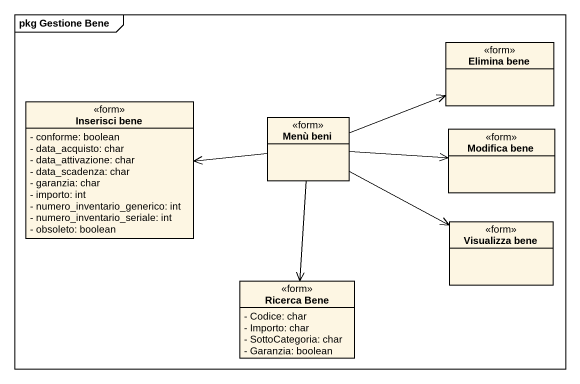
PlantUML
@startuml
mainframe pkg Gestione Bene
hide circle
hide empty members
skinparam classAttributeIconSize 0
class "Elimina bene" as Elimina_bene <<form>>
class "Inserisci bene" as Inserisci_bene <<form>> {
  - conforme: boolean
  - data_acquisto: char
  - data_attivazione: char
  - data_scadenza: char
  - garanzia: char
  - importo: int
  - numero_inventario_generico: int
  - numero_inventario_seriale: int
  - obsoleto: boolean
}
class "Menù beni" as Menù_beni <<form>>
class "Modifica bene" as Modifica_bene <<form>>
class "Visualizza bene" as Visualizza_bene <<form>>
class "Ricerca Bene" as Ricerca_Bene <<form>> {
  - Codice: char
  - Importo: char
  - SottoCategoria: char
  - Garanzia: boolean
}
Menù_beni -right-> Elimina_bene
Menù_beni -left-> Inserisci_bene
Menù_beni -right-> Modifica_bene
Menù_beni -right-> Visualizza_bene
Menù_beni --> Ricerca_Bene
@enduml
